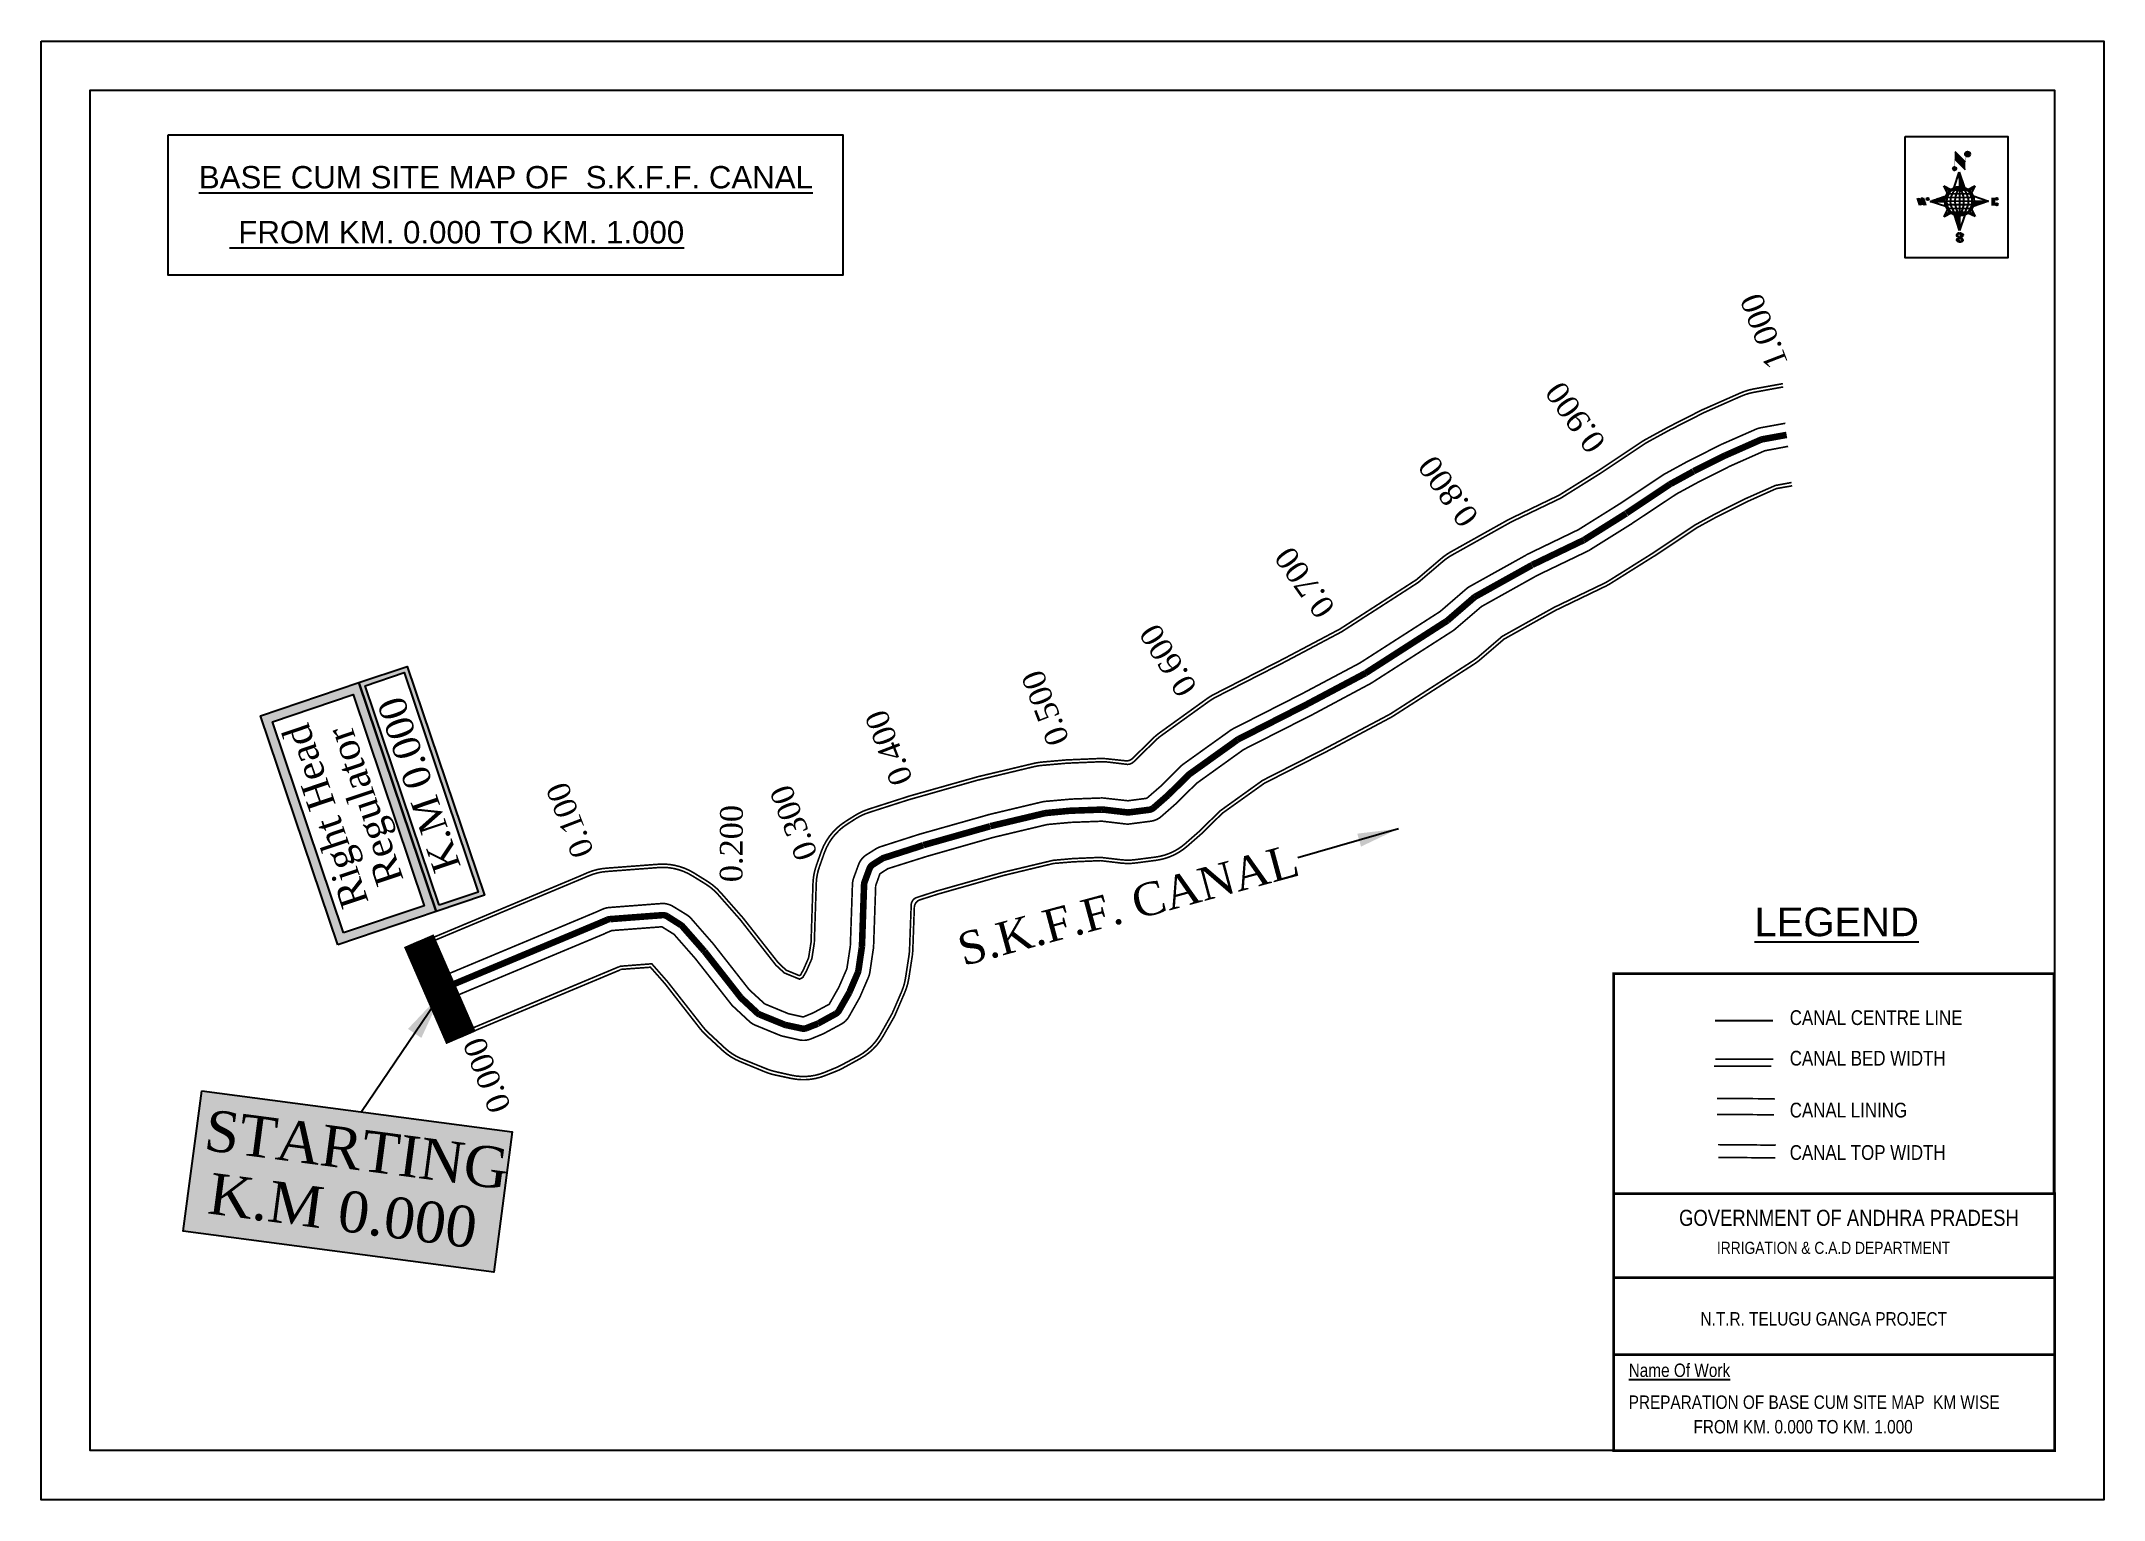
# Model space of a CAD drawing. Header units: inches. Extents: x 16 to 1276, y 12 to 903.
import ezdxf
from ezdxf.enums import TextEntityAlignment as Align

# ---------------------------------------------------------------- set-up
doc = ezdxf.new("R2010")
doc.units = ezdxf.units.IN
doc.header["$MEASUREMENT"] = 0
for name, color, linetype in [('AQUADUCT', 1, 'Continuous'), ('bed with', 5, 'Continuous'), ('BLOCK', 7, 'Continuous'), ('bord', 1, 'Continuous'), ('C LINE COO', 6, 'Continuous'), ('cahnige', 7, 'Continuous'), ('FRAME 025', 7, 'Continuous'), ('lining', 4, 'Continuous'), ('TABLE', 7, 'Continuous'), ('TEXT', 7, 'Continuous'), ('TITLEBLOCK', 7, 'Continuous'), ('top of bund', 1, 'Continuous'), ('V', 6, 'Continuous'), ('ZSTU', 7, 'Continuous')]:
    doc.layers.add(name, color=color, linetype=linetype)
doc.styles.add('5mm', font='times.ttf', dxfattribs={"height": 3})
doc.styles.add('A', font='arial.ttf')
doc.styles.add('ARIALN', font='ARIALN.TTF')
doc.styles.get("Standard").update_dxf_attribs({"font": 'arial.ttf'})
doc.linetypes.add('ZIGZAG', pattern='A,0.0001,-0.2,[131,ltypeshp.shx,S=0.2,R=0,X=-0.2,Y=0],-0.4,[131,ltypeshp.shx,S=0.2,R=180,X=0.2,Y=0],-0.2', length=0.8001)
doc.dimstyles.get("Standard").update_dxf_attribs({"dimtxt": 0.18, "dimasz": 0.18, "dimexe": 0.18, "dimexo": 0.0625, "dimgap": 0.09, "dimtad": 0, "dimtih": 1, "dimtoh": 1, "dimdec": 4, "dimzin": 0, "dimdsep": 46, "dimtxsty": 'Standard', "dimcen": 0.09, "dimadec": 0, "dimazin": 0, "dimtfac": 1, "dimtdec": 4, "dimtofl": 0, "dimtmove": 0, "dimatfit": 3, "dimfxl": 1, "dimtolj": 1, "dimtzin": 0, "dimarcsym": 0})
pattern_1 = [(267.297113149, (-8720374.938, 50637915.138), (10.5367255337, -0.497431438), [])]
pattern_2 = [(357.297113149, (-8720374.938, 50637915.138), (0.497431438, 10.5367255337), [])]

# ---------------------------------------------------------------- blocks, each defined once
blk = doc.blocks.new('0')
at = {"layer": 'C LINE COO'}
h = blk.add_hatch(color=200, dxfattribs=at)
h.paths.add_polyline_path([(317496.6, 1602256.4), (317434.2, 1602383.4), (317456.8, 1602394.5), (317519.2, 1602267.4)], flags=16)
h.paths.add_polyline_path([(317495.3, 1602252.3), (317430.2, 1602384.8), (317458.2, 1602398.5), (317523.3, 1602266.1)])
h = blk.add_hatch(color=135, dxfattribs=at)
h.set_gradient(color1=(141, 177, 78), color2=(107, 135, 59), one_color=1, tint=0.38)
h.paths.add_polyline_path([(317440.9, 1602232), (317380.9, 1602354.2), (317427.6, 1602377.1), (317487.6, 1602254.9)], flags=16)
h.paths.add_polyline_path([(317438.3, 1602224.3), (317373.2, 1602356.8), (317430.2, 1602384.8), (317495.3, 1602252.3)])
at = {"layer": 'C LINE COO', "color": 105}
for points in [[(317438.3, 1602224.3), (317373.2, 1602356.8), (317430.2, 1602384.8), (317495.3, 1602252.3)], [(317440.9, 1602232), (317380.9, 1602354.2), (317427.6, 1602377.1), (317487.6, 1602254.9)]]:
    blk.add_lwpolyline(points, close=True, dxfattribs=at)
at = {"layer": 'ZSTU', "color": 200}
for points in [[(317495.3, 1602252.3), (317430.2, 1602384.8), (317458.2, 1602398.5), (317523.3, 1602266.1)], [(317496.6, 1602256.4), (317434.2, 1602383.4), (317456.8, 1602394.5), (317519.2, 1602267.4)]]:
    blk.add_lwpolyline(points, close=True, dxfattribs=at)
at = {"layer": 'ZSTU', "style": '5mm'}
for s, p in [('K.M 0.000', (317506.7, 1602281.7)), ('Right Head', (317453.8, 1602252.7)), (' Regulator', (317475.9, 1602263.4))]:
    blk.add_text(s, height=16.84, rotation=116.1567, dxfattribs=at).set_placement(p)
blk = doc.blocks.new('*X4')
at = {"color": 0, "linetype": 'Continuous'}
for p, q in [((6321.6, 240.5), (6322.3, 241.2)), ((6321.6, 240.3), (6322.3, 241)), ((6321.6, 240.1), (6322.3, 240.8)), ((6321.6, 239.9), (6322.4, 240.7)), ((6321.6, 239.8), (6322.4, 240.6)), ((6321.6, 239.6), (6322.5, 240.5)), ((6321.6, 239.4), (6322.5, 240.3)), ((6321.6, 239.2), (6322.6, 240.2)), ((6321.7, 239.1), (6322.6, 240.1)), ((6321.8, 240.8), (6322.4, 241.4)), ((6321.8, 239), (6322.7, 240)), ((6321.8, 239), (6322.8, 239.9)), ((6321.9, 238.9), (6322.9, 239.8)), ((6322, 238.8), (6323, 239.7)), ((6322.1, 241.3), (6322.4, 241.6)), ((6322.1, 238.7), (6323.1, 239.6)), ((6322.2, 238.6), (6323.1, 239.6)), ((6322.3, 238.5), (6323.2, 239.5)), ((6322.4, 238.5), (6323.3, 239.4)), ((6322.5, 238.4), (6323.4, 239.3)), ((6322.7, 238.4), (6323.6, 239.3)), ((6322.8, 238.3), (6323.7, 239.2)), ((6322.9, 238.3), (6323.8, 239.1)), ((6323.1, 238.2), (6323.9, 239.1)), ((6323.2, 238.2), (6324, 239)), ((6323.3, 238.2), (6324.2, 239)), ((6323.5, 238.1), (6324.3, 238.9)), ((6323.7, 238.1), (6324.4, 238.9)), ((6323.8, 238.1), (6324.6, 238.8)), ((6324.1, 238.2), (6324.7, 238.8)), ((6324.3, 238.3), (6324.9, 238.8)), ((6324.6, 238.3), (6325.1, 238.8)), ((6324.8, 238.4), (6325.2, 238.8)), ((6325.1, 238.5), (6325.4, 238.8)), ((6325.4, 238.6), (6325.6, 238.8))]:
    blk.add_line(p, q, dxfattribs=at)
blk = doc.blocks.new('*X3')
at = {"color": 0, "linetype": 'Continuous'}
for p, q in [((6324.4, 240.3), (6324.5, 240.4)), ((6324.6, 240.3), (6324.8, 240.5)), ((6324.7, 240.2), (6325, 240.5)), ((6324.8, 240.2), (6325.2, 240.6)), ((6325, 240.1), (6325.5, 240.6)), ((6325.1, 240.1), (6325.6, 240.6)), ((6325.2, 240), (6325.8, 240.6)), ((6325.3, 240), (6326, 240.6)), ((6325.4, 239.9), (6326.1, 240.6)), ((6325.5, 239.8), (6326.2, 240.5)), ((6325.6, 239.8), (6326.3, 240.5)), ((6325.7, 239.7), (6326.5, 240.4)), ((6325.9, 239.6), (6326.6, 240.3)), ((6326, 239.5), (6326.7, 240.3)), ((6326, 239.4), (6326.8, 240.2)), ((6326.1, 239.3), (6327, 240.2)), ((6326.2, 239.3), (6327.1, 240.1)), ((6326.3, 239.2), (6327.1, 240)), ((6326.4, 239.1), (6327.2, 239.9)), ((6326.5, 239), (6327.3, 239.8)), ((6326.5, 238.9), (6327.4, 239.7)), ((6326.6, 238.8), (6327.5, 239.6)), ((6326.7, 238.7), (6327.5, 239.5)), ((6326.8, 238.6), (6327.6, 239.4)), ((6326.8, 238.5), (6327.7, 239.3)), ((6326.8, 236.5), (6327.4, 237)), ((6326.9, 238.3), (6327.8, 239.2)), ((6326.9, 238.2), (6327.9, 239.1)), ((6326.9, 236.8), (6327.6, 237.4)), ((6327, 238.1), (6327.8, 239)), ((6327, 237.9), (6327.8, 238.8)), ((6327, 237.8), (6327.8, 238.6)), ((6327, 237.6), (6327.8, 238.4)), ((6327, 237.4), (6327.8, 238.2)), ((6327, 237.3), (6327.8, 238)), ((6327, 237.1), (6327.8, 237.9))]:
    blk.add_line(p, q, dxfattribs=at)
blk = doc.blocks.new('H')
at = {"layer": 'bord', "extrusion": (0.000427885, 0.004792, 0.999988)}
h = blk.add_hatch(dxfattribs=at)
h.set_pattern_fill('LINE', color=8, scale=84.387686, angle=-2.7029, style=0)
h.set_pattern_definition(pattern_2)
h.paths.add_polyline_path([(-492, 786, -0.090992), (-448, 775), (-486, 912)])
h = blk.add_hatch(dxfattribs=at)
h.set_pattern_fill('LINE', color=8, scale=84.387686, angle=-92.7029, style=0)
h.set_pattern_definition(pattern_1)
h.paths.add_polyline_path([(-625, 665, -0.090992), (-615, 710), (-751, 671)])
h = blk.add_hatch(dxfattribs=at)
h.set_pattern_fill('LINE', color=8, scale=84.387686, angle=-92.7029, style=0)
h.set_pattern_definition(pattern_1)
h.paths.add_polyline_path([(-246, 647), (-372, 653, -0.090992), (-382, 609)])
h = blk.add_hatch(dxfattribs=at)
h.set_pattern_fill('LINE', color=8, scale=84.387686, angle=-2.7029, style=0)
h.set_pattern_definition(pattern_2)
h.paths.add_polyline_path([(-504, 533, -0.090992), (-549, 543), (-510, 406)])
for p, q in [((-516, 1087, -1217), (-432, 994, -1217)), ((-538, 774, -1216), (-487, 906, -1216)), ((-519, 1020, -1217), (-435, 927, -1216)), ((-487, 906, -1216), (-493, 780, -1216)), ((-487, 906, -1216), (-448, 769, -1216)), ((-627, 794, -1216), (-567, 760, -1216)), ((-627, 794, -1216), (-584, 747, -1215)), ((-599, 731, -1215), (-627, 794, -1216)), ((-421, 753, -1216), (-359, 781, -1216)), ((-359, 781, -1216), (-405, 739, -1216)), ((-359, 781, -1216), (-392, 721, -1215)), ((-865, 701, -1215), (-847, 638, -1215)), ((-847, 700, -1215), (-829, 637, -1215)), ((-829, 699, -1215), (-811, 636, -1215)), ((-829, 699, -1215), (-811, 698, -1215)), ((-811, 698, -1215), (-794, 635, -1215)), ((-752, 665, -1215), (-615, 704, -1215)), ((-752, 665, -1215), (-625, 659, -1215)), ((-619, 614, -1215), (-752, 665, -1215)), ((-639, 526, -1214), (-606, 585, -1215)), ((-639, 526, -1214), (-593, 568, -1215)), ((-577, 553, -1215), (-639, 526, -1214)), ((-371, 513, -1214), (-431, 546, -1215)), ((-371, 513, -1214), (-414, 560, -1215)), ((-399, 576, -1215), (-371, 513, -1214)), ((-246, 641, -1215), (-383, 603, -1215)), ((-379, 693, -1215), (-246, 641, -1215)), ((-373, 647, -1215), (-246, 641, -1215)), ((-213, 669, -1215), (-217, 601, -1215)), ((-197, 600, -1215), (-194, 668, -1215)), ((-511, 400, -1214), (-549, 537, -1214)), ((-460, 533, -1215), (-511, 400, -1214)), ((-505, 527, -1214), (-511, 400, -1214))]:
    blk.add_line(p, q, dxfattribs=at)
at = {"layer": 'bord', "color": 8, "linetype": 'ByBlock', "extrusion": (0.000427885, 0.004792, 0.999988)}
for p, q in [((-386, 711, -1215), (-605, 722, -1215)), ((-411, 744, -1216), (-578, 752, -1216)), ((-493, 780, -1216), (-505, 527, -1214)), ((-373, 647, -1215), (-625, 659, -1215)), ((-378, 616, -1215), (-623, 628, -1215)), ((-375, 679, -1215), (-620, 691, -1215)), ((-392, 585, -1215), (-611, 595, -1215)), ((-420, 555, -1215), (-587, 562, -1215))]:
    blk.add_line(p, q, dxfattribs=at)
at = {"layer": 'bord', "extrusion": (0.000427885, 0.004792, 0.999988), "elevation": -1212}
for points, const_width in [([(-522, 960), (-516, 1093)], 1.61), ([(-434, 933), (-428, 1066)], 1.61), ([(-870, 707), (-846, 706)], 0.642), ([(-829, 643), (-855, 644)], 0.642), ([(-829, 643), (-821, 678)], 0.642), ([(-811, 642), (-784, 641)], 0.642), ([(-793, 641), (-782, 694)], 0.642), ([(-177, 605), (-226, 607)], 0.706), ([(-223, 676), (-174, 673)], 0.706), ([(-195, 645), (-185, 644)], 0.706)]:
    blk.add_lwpolyline(points, dxfattribs=dict(at, const_width=const_width))
for points, const_width in [([(-414, 1073, 1), (-398, 1058, 1)], 22.3), ([(-530, 950, 1), (-520, 939, 1)], 14.8), ([(-776, 697, 1), (-769, 690, 1)], 8.9), ([(-180, 618, 1), (-173, 611, 1)], 9.79), ([(-178, 667, 1), (-171, 660, 1)], 9.79), ([(-490, 362, 1), (-498, 369, 1)], 11.1), ([(-525, 322, 1), (-533, 329, 1)], 11.1)]:
    blk.add_lwpolyline(points, format="xyb", close=True, dxfattribs=dict(at, const_width=const_width))
for points in [[(-537, 317), (-531, 310), (-520, 307), (-505, 307), (-494, 310), (-486, 318), (-487, 326), (-491, 333), (-494, 336), (-503, 341), (-522, 347), (-530, 352), (-534, 355), (-537, 363), (-537, 373), (-530, 381), (-520, 384), (-504, 384), (-493, 380), (-487, 373)], [(-522, 348), (-526, 354), (-528, 361), (-528, 371), (-526, 375), (-521, 381), (-515, 384)], [(-505, 307), (-499, 312), (-497, 319), (-497, 327), (-501, 335), (-509, 343)]]:
    blk.add_lwpolyline(points, dxfattribs=at)
at = {"layer": 'bord', "extrusion": (0.000427885, 0.004792, 0.999988)}
for centre, radius in [((-406, 1065, -1212), 22.3), ((-525, 944, -1212), 14.8), ((-498, 659, -1212), 127), ((-773, 694, -1212), 8.9), ((-177, 615, -1212), 9.79), ((-174, 663, -1212), 9.79), ((-494, 365, -1212), 11.1), ((-529, 325, -1212), 11.1)]:
    blk.add_circle(centre, radius, dxfattribs=at)
at = {"layer": 'bord', "color": 8, "linetype": 'ByBlock', "extrusion": (0.000427885, 0.004792, 0.999988)}
for centre, radius, start, end in [((-482, 658, -1212), 128, 94.9254, 259.6691), ((-437, 656, -1212), 141, 113.2864, 241.308), ((-316, 651, -1212), 222, 142.5892, 212.0053), ((-560, 662, -1212), 141, 293.2864, 61.308), ((-681, 668, -1212), 222, 322.5892, 32.0053), ((-515, 660, -1212), 128, 274.9254, 79.6691)]:
    blk.add_arc(centre, radius, start, end, dxfattribs=at)
at = {"layer": 'bord', "extrusion": (0.000427885, 0.004792, 0.999988)}
for points in [[(-516, 1093, -1212), (-431, 1000, -1212), (-519, 1026, -1212), (-434, 933, -1212)], [(-864, 707, -1212), (-846, 706, -1212), (-846, 644, -1212), (-829, 643, -1212)], [(-829, 705, -1212), (-811, 704, -1212), (-811, 642, -1212), (-793, 641, -1212)], [(-193, 674, -1212), (-197, 606, -1212), (-213, 675, -1212), (-216, 607, -1212)]]:
    blk.add_solid(points, dxfattribs=at)
at = {"layer": 'bord', "extrusion": (0.000427885, 0.004792, 0.999988), "xscale": 7.977342409717546, "yscale": 7.977342408231451, "zscale": 7.977342408476333, "rotation": 138.0840426661453}
for name, p in [('*X3', (38301, -31929, -1212)), ('*X4', (38314, -31951, -1212))]:
    blk.add_blockref(name, p, dxfattribs=at)
blk = doc.blocks.new('KKKK')
at = {"layer": 'cahnige', "color": 1, "style": '5mm'}
blk.add_text('S.K.F.F. CANAL', height=20, rotation=19.1758, dxfattribs=at).set_placement((317677.4, 1602113.8))
at = {"layer": 'ZSTU', "color": 1}
blk.add_leader([(317936.6, 1602216.4), (317876.5, 1602194.2)], dimstyle='Standard', override={"dimasz": 25, "dimgap": 0.09, "dimtad": 0}, dxfattribs=at)

msp = doc.modelspace()

# ---------------------------------------------------------------- hatches: boundary and pattern name
at = {"layer": 'ZSTU'}
msp.add_hatch(color=2, dxfattribs=at).paths.add_polyline_path([(114.2, 261.4), (303.8, 236.4), (292.6, 150.7), (102.9, 175.6)])

# ---------------------------------------------------------------- linework, layer by layer
at = {"linetype": 'ByBlock'}
for points in [[(16.1, 902.6), (1276.1, 902.6), (1276.1, 11.6), (16.1, 11.6)], [(1246.1, 41.6), (46.1, 41.6), (46.1, 872.6), (1246.1, 872.6)]]:
    msp.add_lwpolyline(points, close=True, dxfattribs=at)
at = {"linetype": 'ByBlock', "elevation": -0.1}
msp.add_lwpolyline([(1154.9, 844.3), (1217.5, 844.3), (1217.5, 770.3), (1154.9, 770.3)], close=True, dxfattribs=at)
at = {"layer": 'bed with', "const_width": 1}
for points in [[(1081.6, 669.2), (1066.2, 666.4, 0.059521), (1063.5, 665.5), (1041.9, 656, 0.011861), (1041.4, 655.7), (1022.5, 646.2, 0.008712), (1022.1, 646), (1008.2, 638.4, 0.021913), (1007.3, 637.9), (980.6, 620.1), (955.2, 604.2), (923.9, 589.1, 0.014955), (923.3, 588.7), (888.8, 569.5, 0.050224), (886.8, 568.1), (870.7, 554.2), (821.6, 522.7), (786, 503.8), (744.1, 482.5, 0.037957), (742.5, 481.5), (713.6, 460.8, 0.03924), (712.2, 459.6), (699.8, 447.3), (691.5, 440.1), (680, 438.6), (665.6, 440.2, 0.037878), (663.8, 440.3), (644.7, 439.6, 0.012516), (644.1, 439.5), (629.4, 438.2, 0.036784), (627.6, 437.9), (594.4, 430, 0.010224), (593.9, 429.8), (553.2, 418.3, 0.008302), (552.8, 418.2), (528.8, 410.5, 0.063972), (526, 409.2), (520.3, 405.6, 0.166176), (515.4, 399.5), (512.4, 391.3, 0.078281), (511.7, 387.6), (510.4, 349.8), (508.3, 336), (503.4, 324.7), (497.5, 314.3), (487.7, 309), (481.6, 306.5), (472.6, 308.5), (458.1, 314.5), (448.6, 323.2), (426.8, 351, 0.014042), (426.4, 351.5), (413.2, 366.6, 0.073181), (410.5, 368.9), (402.2, 374, 0.159487), (394.9, 375.8), (363.3, 373.4, 0.081614), (359.4, 372.5), (355.1, 370.6), (262.8, 332)], [(1083.3, 655.1), (1069, 652.4), (1047.8, 643), (1028.9, 633.5), (1015.1, 626), (988.4, 608.3, -0.007005), (988.2, 608.1), (962.6, 592.1, -0.02755), (961.5, 591.4), (930.1, 576.3), (895.9, 557.2), (879.8, 543.4, -0.034847), (878.5, 542.4), (829.2, 510.8, -0.020487), (828.4, 510.3), (792.7, 491.2, -0.004577), (792.5, 491.1), (750.7, 469.9), (722, 449.3), (709.7, 437.2, -0.014811), (709.2, 436.7), (700.4, 429, -0.148463), (694, 426.1), (681.6, 424.5, -0.061015), (678.7, 424.4), (664.2, 426.1), (645.3, 425.4), (630.8, 424.1), (597.7, 416.2), (557.1, 404.6), (533.3, 397.1), (528.5, 394), (525.9, 386.8), (524.6, 349.2, -0.028997), (524.4, 347.8), (522.3, 333.6, -0.064127), (521.4, 330.6), (516.4, 319, -0.027568), (515.8, 317.8), (509.6, 306.8, -0.139845), (504.8, 302.1), (494.4, 296.5, -0.02911), (493.1, 295.9), (486.3, 293.1, -0.149993), (479.2, 292.5), (469.4, 294.7, -0.043936), (467.4, 295.3), (452.3, 301.5, -0.08962), (448.7, 303.8), (438.9, 312.9, -0.039695), (437.6, 314.3), (415.7, 342.2), (402.7, 357), (395.3, 361.6), (364.7, 359.3), (360.6, 357.6, -0.001104), (360.6, 357.5), (268.3, 318.9)]]:
    msp.add_lwpolyline(points, format="xyb", dxfattribs=at)
for points in [[(1074.2, 280.8), (1071, 280.8), (1038.9, 280.8)], [(1073, 276.4), (1071, 276.4), (1038.2, 276.4), (1038, 276.4)]]:
    msp.add_lwpolyline(points, dxfattribs=at)
at = {"layer": 'BLOCK', "color": 4}
for p in [(992.8, 619.7), (905.7, 570.8), (822.8, 515.3), (735.1, 467.4), (647.9, 432.6), (550.7, 410.1), (357.8, 364.1), (513.6, 330.4), (437.9, 325.3)]:
    msp.add_point(p, dxfattribs=at)
at = {"layer": 'C LINE COO', "const_width": 4}
msp.add_lwpolyline([(1082.4, 662.1), (1067.5, 659.4, 0.059521), (1066.3, 659), (1044.8, 649.5, 0.011861), (1044.6, 649.4), (1025.6, 639.9, 0.008712), (1025.5, 639.8), (1011.6, 632.2, 0.021913), (1011.2, 632), (984.5, 614.2, -0.007005), (984.4, 614.1), (958.9, 598.1, -0.02755), (958.4, 597.8), (927, 582.7, 0.014955), (926.7, 582.5), (892.2, 563.3, 0.050224), (891.4, 562.7), (875.2, 548.7, -0.034847), (874.6, 548.3), (825.4, 516.7, -0.020487), (825.1, 516.5), (789.3, 497.5, -0.004577), (789.3, 497.5), (747.3, 476.1, 0.037957), (746.7, 475.7), (717.8, 455, 0.03924), (717.2, 454.5), (704.7, 442.2, -0.014811), (704.5, 442), (695.7, 434.3, -0.148463), (693.1, 433.1), (680.7, 431.5, -0.061015), (679.5, 431.5), (664.8, 433.2, 0.037878), (664, 433.2), (645, 432.5, 0.012516), (644.7, 432.5), (630, 431.1, 0.036784), (629.3, 431), (596, 423.1, 0.010224), (595.8, 423), (555.1, 411.5, 0.008302), (554.9, 411.4), (530.9, 403.7, 0.063972), (529.8, 403.2), (524.1, 399.6, 0.166176), (522.1, 397.1), (519.1, 388.9, 0.078281), (518.8, 387.3), (517.5, 349.5, -0.028997), (517.4, 348.9), (515.3, 334.6, -0.064127), (514.9, 333.4), (509.9, 321.8, -0.027568), (509.7, 321.3), (503.4, 310.3, -0.139845), (501.4, 308.4), (491, 302.7, -0.02911), (490.5, 302.4), (483.6, 299.7, -0.149993), (480.7, 299.5), (470.9, 301.6, -0.043936), (470, 301.9), (455, 308, -0.08962), (453.5, 309), (443.7, 318.1, -0.039695), (443.2, 318.7), (421.3, 346.6, 0.014042), (421.1, 346.8), (407.8, 361.9, 0.073181), (406.7, 362.8), (398.5, 368, 0.159487), (395.5, 368.7), (363.8, 366.3, 0.081614), (362.2, 366), (357.8, 364.1, -0.001104), (357.8, 364.1), (265.6, 325.5)], format="xyb", dxfattribs=at)
at = {"layer": 'C LINE COO', "color": 6}
msp.add_point((265.6, 325.5), dxfattribs=at)
at = {"layer": 'FRAME 025', "lineweight": -3, "const_width": 1.64}
for points in [[(976.7, 332.9), (1245.8, 332.9), (1245.8, 198.6), (976.7, 198.6)], [(976.7, 198.6), (1246.1, 198.6), (1246.1, 41.6), (976.7, 41.6)]]:
    msp.add_lwpolyline(points, close=True, dxfattribs=at)
for points in [[(976.7, 147.3), (1246.1, 147.3)], [(976.7, 100.2), (1246.1, 100.2)], [(976.7, 41.6), (1246.1, 41.6)]]:
    msp.add_lwpolyline(points, dxfattribs=at)
at = {"layer": 'lining', "const_width": 1}
for points in [[(1080.3, 691.4), (1062.3, 688.1, 0.059521), (1054.5, 685.7), (1033, 676.2, 0.011861), (1031.5, 675.5), (1012.6, 665.9, 0.008712), (1011.5, 665.4), (997.6, 657.8, 0.021913), (995, 656.2), (968.6, 638.6), (944.5, 623.5), (914.3, 609, 0.014955), (912.5, 608), (878, 588.7, 0.050224), (872.4, 584.8), (857.4, 572), (810.5, 541.8), (775.8, 523.4), (734.1, 502.1, 0.037957), (729.6, 499.4), (700.8, 478.7, 0.03924), (696.7, 475.3), (684.7, 463.5), (683.2, 462.1, -0.148463), (680.5, 460.9), (679.8, 460.8), (668.1, 462.2, 0.037878), (662.9, 462.4), (643.9, 461.6, 0.012516), (642.2, 461.5), (627.4, 460.2, 0.036784), (622.5, 459.4), (589.2, 451.4, 0.010224), (587.9, 451.1), (547.1, 439.5, 0.008302), (546, 439.2), (522, 431.5, 0.063972), (514.1, 427.9), (508.5, 424.3, 0.166176), (494.6, 407), (491.7, 398.8, 0.078281), (489.6, 388.4), (488.4, 351.9), (486.9, 342.1), (483.6, 334.6), (481.4, 330.7), (479.4, 329.6), (479.2, 329.7), (470.1, 333.4), (464.9, 338.2), (444.2, 364.6, 0.014042), (443, 366.1), (429.7, 381.2, 0.073181), (422.2, 387.6), (413.9, 392.7, 0.159487), (393.3, 397.8), (361.6, 395.4, 0.081614), (350.8, 392.8), (346.5, 391), (254.3, 352.4)], [(1085.4, 633), (1075.5, 631.2), (1057.2, 623.1), (1039.1, 614), (1026.5, 607.1), (1000.7, 589.9, -0.007005), (999.9, 589.4), (974.4, 573.4, -0.02755), (971.1, 571.5), (940.3, 556.7), (908.6, 539), (894.2, 526.6, -0.034847), (890.4, 523.8), (841.2, 492.2, -0.020487), (838.8, 490.8), (803, 471.8, -0.004577), (802.5, 471.5), (762.2, 451), (736.3, 432.4), (725.2, 421.5, -0.014811), (723.8, 420.1), (715, 412.4, -0.148463), (696.9, 404.2), (684.5, 402.6, -0.061015), (676.2, 402.5), (663.3, 404), (646.7, 403.3), (634.3, 402.2), (603.3, 394.8), (563.4, 383.5), (551, 379.5, 0.316669), (547.6, 375), (546.6, 348.4, -0.028997), (546.3, 344.5), (544.1, 330.2, -0.064127), (541.7, 321.9), (536.7, 310.3, -0.027568), (535, 306.9), (528.8, 295.9, -0.139845), (515.4, 282.7), (504.9, 277.1, -0.02911), (501.3, 275.4), (494.5, 272.6, -0.149993), (474.5, 270.9), (464.7, 273.1, -0.043936), (459, 274.9), (443.9, 281, -0.08962), (433.7, 287.6), (423.9, 296.7, -0.039695), (420.2, 300.7), (398.7, 328.1), (389.1, 339), (369.9, 337.5), (369.2, 337.2, -0.001104), (369.1, 337.2), (276.9, 298.6)]]:
    msp.add_lwpolyline(points, format="xyb", dxfattribs=at)
for points in [[(1039.9, 256.7), (1064.6, 256.6), (1075.3, 256.4)], [(1039.8, 247), (1066.7, 246.8), (1074.7, 246.7)]]:
    msp.add_lwpolyline(points, dxfattribs=at)
at = {"layer": 'top of bund', "color": 1, "const_width": 1}
for points in [[(1080.1, 693.4), (1061.9, 690.1, 0.059521), (1053.7, 687.5), (1032.2, 678, 0.011861), (1030.6, 677.3), (1011.7, 667.7, 0.008712), (1010.5, 667.1), (996.6, 659.5, 0.021913), (993.9, 657.9), (967.5, 640.3), (943.5, 625.3), (913.4, 610.8, 0.014955), (911.5, 609.8), (877, 590.5, 0.050224), (871.1, 586.3), (856.2, 573.6), (809.5, 543.5), (774.9, 525.2), (733.2, 503.9, 0.037957), (728.5, 501.1), (699.6, 480.3, 0.03924), (695.3, 476.7), (683.4, 465), (682.5, 464.2, -0.211393), (678.6, 463), (668.3, 464.1, 0.037878), (662.9, 464.4), (643.8, 463.6, 0.012516), (642, 463.5), (627.2, 462.2, 0.036784), (622, 461.3), (588.8, 453.4, 0.010224), (587.3, 453), (546.6, 441.5, 0.008302), (545.4, 441.1), (521.4, 433.4, 0.063972), (513.1, 429.5), (507.4, 425.9, 0.166176), (492.7, 407.7), (489.8, 399.5, 0.078281), (487.6, 388.4), (486.4, 352.1), (484.9, 342.6), (481.8, 335.5), (480, 332.2), (479.2, 331.8), (471.2, 335.1), (466.4, 339.6), (445.8, 365.8, 0.014042), (444.5, 367.4), (431.2, 382.5, 0.073181), (423.2, 389.3), (415, 394.4, 0.159487), (393.1, 399.8), (361.4, 397.4, 0.081614), (350, 394.7), (345.7, 392.8), (253.5, 354.2)], [(1085.8, 631), (1076.1, 629.3), (1058, 621.2), (1040, 612.2), (1027.6, 605.4), (1001.8, 588.2, -0.007005), (1000.9, 587.7), (975.4, 571.7, -0.02755), (971.9, 569.7), (941.2, 554.9), (909.7, 537.3), (895.5, 525.1, -0.034847), (891.5, 522.1), (842.3, 490.5, -0.020487), (839.7, 489), (804, 470, -0.004577), (803.4, 469.7), (763.2, 449.2), (737.6, 430.9), (726.6, 420.1, -0.014811), (725.1, 418.6), (716.3, 410.9, -0.148463), (697.1, 402.2), (684.8, 400.6, -0.061015), (676, 400.5), (663.3, 402), (646.8, 401.3), (634.6, 400.3), (603.8, 392.9), (564, 381.6), (553, 378.1, 0.316669), (549.5, 373.5), (548.6, 348.4, -0.028997), (548.3, 344.2), (546.1, 329.9, -0.064127), (543.5, 321.1), (538.5, 309.5, -0.027568), (536.8, 305.9), (530.5, 294.9, -0.139845), (516.3, 281), (505.9, 275.3, -0.02911), (502.1, 273.5), (495.3, 270.8, -0.149993), (474.1, 269), (464.3, 271.1, -0.043936), (458.2, 273), (443.2, 279.2, -0.08962), (432.3, 286.1), (422.5, 295.2, -0.039695), (418.6, 299.4), (397.2, 326.8), (388.3, 336.9), (370.4, 335.6), (370, 335.4, -0.001104), (369.9, 335.3), (277.6, 296.7)]]:
    msp.add_lwpolyline(points, format="xyb", dxfattribs=at)
at = {"layer": 'top of bund', "const_width": 1}
for points in [[(1040.4, 228.5), (1065, 228.3), (1075.8, 228.2)], [(1075.4, 220.4), (1067.5, 220.5), (1040.6, 220.7)]]:
    msp.add_lwpolyline(points, dxfattribs=at)
at = {"layer": 'V', "color": 6, "const_width": 0.229}
msp.add_lwpolyline([(1074, 304.4), (1071.4, 304.4), (1038.8, 304.4)], dxfattribs=at)
at = {"layer": 'V', "color": 6}
msp.add_lwpolyline([(1038.8, 304.4), (1074, 304.4)], dxfattribs=at)
at = {"layer": 'ZSTU'}
msp.add_lwpolyline([(93.7, 845.5), (505.9, 845.5), (505.9, 759.7), (93.7, 759.7)], close=True, dxfattribs=at)
at = {"layer": 'ZSTU', "color": 1, "linetype": 'ZIGZAG', "ltscale": 10, "const_width": 10}
for points in [[(242.3, 351.2), (268.1, 291.9)], [(251.2, 355), (277, 295.7)]]:
    msp.add_lwpolyline(points, dxfattribs=at)
at = {"layer": 'ZSTU', "color": 5}
msp.add_lwpolyline([(114.2, 261.4), (303.8, 236.4), (292.6, 150.7), (102.9, 175.6)], close=True, dxfattribs=at)

# ---------------------------------------------------------------- block references
at = {"layer": 'AQUADUCT', "color": 1, "xscale": 0.0703495379661093, "yscale": 0.07034953800030053, "zscale": 0.07034953795990817, "rotation": 3.078330607406165}
msp.add_blockref('H', (1225.5, 760.8, 85.4), dxfattribs=at)
at = {"layer": 'C LINE COO', "color": 105, "rotation": 352.5008238668578}
msp.add_blockref('0', (-523635.3, -1546740), dxfattribs=at)
at = {"layer": 'ZSTU', "rotation": 355.9336957172977}
msp.add_blockref('KKKK', (-429905.5, -1575216.4), dxfattribs=at)

# ---------------------------------------------------------------- texts
at = {"layer": 'cahnige', "style": '5mm'}
for s, rotation, p in [('1.000', 111.0714, (1083.5, 705.9)), ('0.900', 125.2376, (972.6, 657.5)), ('0.800', 125.2376, (894.9, 612.3)), ('0.700', 125.2376, (807.2, 556.6)), ('0.600', 121.7116, (722.8, 507.9)), ('0.500', 111.0714, (644.4, 475.7)), ('0.400', 111.0714, (548.8, 451.4)), ('0.100', 111.0714, (354, 407.2)), ('0.300', 111.0714, (490.7, 405.6)), ('0.200', 89.6974, (444.5, 388.8)), ('0.000', 111.0714, (303.3, 251.4))]:
    msp.add_text(s, height=13.88, rotation=rotation, dxfattribs=at).set_placement(p)
at = {"layer": 'cahnige', "color": 5, "style": '5mm'}
for s, p in [('STARTING', (114.8, 225.4)), ('K.M 0.000', (117.1, 186.6))]:
    msp.add_text(s, height=25, rotation=352.5008, dxfattribs=at).set_placement(p)
at = {"layer": 'TABLE', "extrusion": (0.000201441, 0.004807, 0.999988), "style": 'A'}
msp.add_text('%%ULEGEND', height=17.48, rotation=359.9999, dxfattribs=at).set_placement((1113, 364.6, 2), align=Align.MIDDLE)
at = {"layer": 'TEXT', "color": 6}
for s, p in [('%%UBASE CUM SITE MAP OF  S.K.F.F. CANAL', (112.4, 812.7)), ('%%U FROM KM. 0.000 TO KM. 1.000', (131.2, 779.1))]:
    msp.add_text(s, height=13.655, dxfattribs=at).set_placement(p)
at = {"layer": 'TITLEBLOCK', "extrusion": (0.000201441, 0.004807, 0.999988), "style": 'ARIALN'}
for s, height, p in [('CANAL CENTRE LINE', 9.013, (1084.3, 301.6, 1.7)), ('CANAL BED WIDTH', 9.013, (1084.3, 276.8, 1.5)), ('CANAL LINING', 9.013, (1084.3, 245.1, 1.4)), ('CANAL TOP WIDTH', 9.013, (1084.3, 219.2, 1.3)), ('GOVERNMENT OF ANDHRA PRADESH ', 9.822, (1016.7, 178.9, -0.2)), ('IRRIGATION & C.A.D DEPARTMENT', 7.366, (1039.8, 161.8, -0.2)), ('N.T.R. TELUGU GANGA PROJECT', 8.185, (1029.8, 118, -0.2)), ('%%UName Of Work', 8.185, (985.9, 86.6, -0.3)), ('PREPARATION OF BASE CUM SITE MAP  KM WISE', 8.185, (985.9, 67.1, -0.4))]:
    msp.add_text(s, height=height, rotation=359.9999, dxfattribs=at).set_placement(p)
at = {"layer": 'TITLEBLOCK', "style": 'ARIALN'}
msp.add_text(' FROM KM. 0.000 TO KM. 1.000', height=8.185, rotation=359.9999, dxfattribs=at).set_placement((1022.9, 52.1))

# ---------------------------------------------------------------- leaders
at = {"layer": 'ZSTU', "color": 1}
msp.add_leader([(261.1, 321.3), (211.7, 248.5)], dimstyle='Standard', override={"dimasz": 30, "dimgap": 0.09, "dimtad": 0}, dxfattribs=at)

doc.saveas('drawing.dxf')
